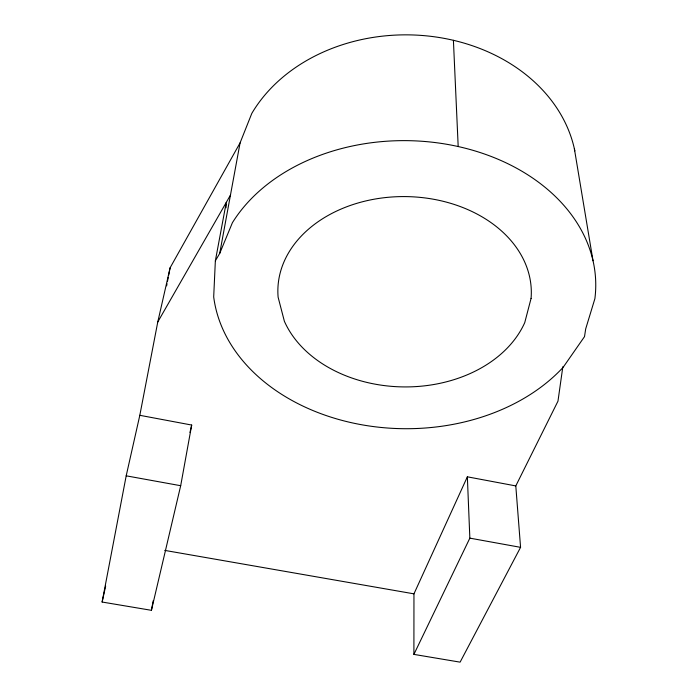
<?xml version="1.0" encoding="UTF-8"?>
<svg xmlns="http://www.w3.org/2000/svg" width="697" height="697" viewBox="0 0 697 697"><rect width="100%" height="100%" fill="white"/><g stroke="black" fill="none" stroke-linecap="round" stroke-linejoin="round"><path stroke-width="1.05" d="M515.797 485.922L520.572 547.337L460.107 662.15L413.905 654.387L413.957 593.844L467.356 476.818L515.797 485.922L557.975 401.158L562.836 366.718M215.356 260.817L213.691 296.905A192.407 144.863 0.6 0 0 356.542 423.776A192.407 144.863 0.6 0 0 563.132 367.336L584.513 336.625L585.698 328.871L594.881 298.708A190.586 143.477 0.6 0 0 455.219 145.9A190.586 143.477 0.6 0 0 232.406 222.709L219.712 253.403L215.356 260.817L226.281 202.391M226.002 207.767L226.168 204.543M180.689 485.713L191.692 425.048L139.818 415.307L126.192 475.824L102.119 602.034L151.423 610.319L180.689 485.713L126.192 475.824M219.712 253.403L240.082 142.876L251.8 113.411A170.992 138.355 0.2 0 1 430.162 36.253A170.992 138.355 0.2 0 1 574.833 150.918M151.423 610.319L153.192 600.797M139.818 415.307L157.766 321.997L170.12 267.77L240.082 142.876M166.618 285.857L167.027 283.731M167.446 281.605L168.265 277.345M168.683 275.219L170.12 267.77M102.119 602.034L105.648 586.142M189.967 432.462L191.692 425.048M413.905 654.387L469.848 538.145L467.356 476.818M157.766 321.997L230.454 195.108M164.771 550.395L413.957 593.844M469.848 538.145L520.572 547.337M574.372 148.783L593.016 260.765M453.407 40.304L458.19 146.544M531.07 298.403L524.754 322.598A126.732 95.167 0.7 0 1 404.513 386.922A126.732 95.167 0.7 0 1 284.385 321.291L278.12 297.21A126.732 95.167 0.7 0 1 404.548 196.58A126.732 95.167 0.7 0 1 531.07 298.403"/></g></svg>
